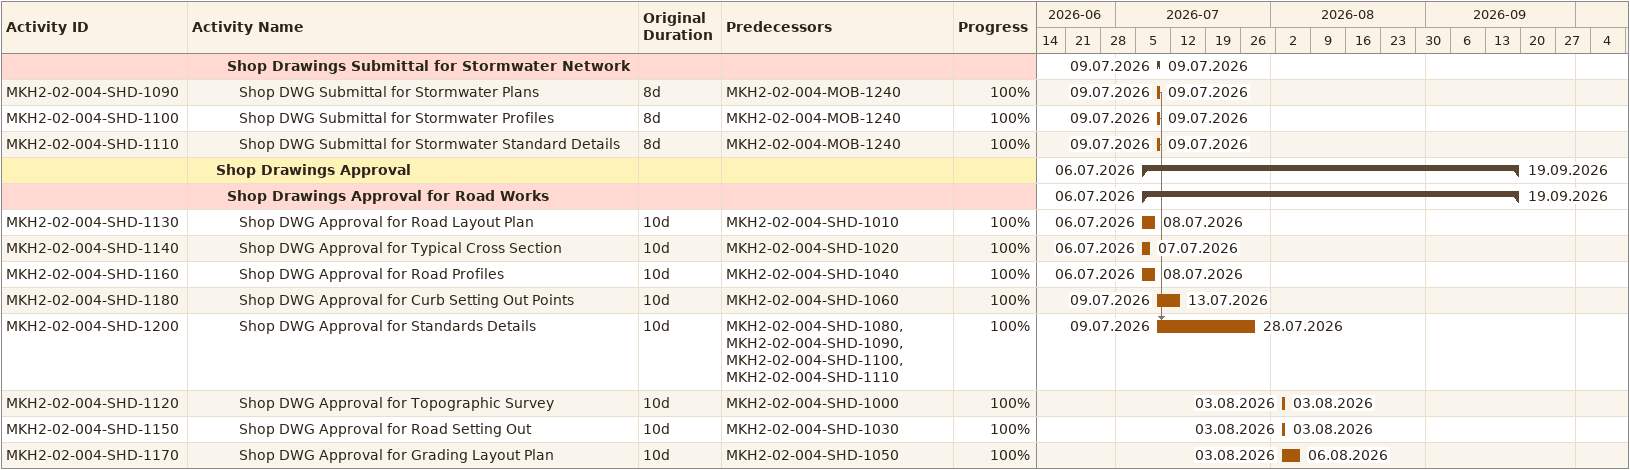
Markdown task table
| ID | Level | Task | Original duration | Start | Finish | Predecessors | % complete |
|---|---|---|---|---|---|---|---|
|  | 4 | **Shop Drawings Submittal for Stormwater Network** |  | 2026-07-09 | 2026-07-09 |  |  |
| MKH2-02-004-SHD-1090 | 5 | Shop DWG Submittal for Stormwater Plans | 8d | 2026-07-09 | 2026-07-09 | MKH2-02-004-MOB-1240 | 100 |
| MKH2-02-004-SHD-1100 | 5 | Shop DWG Submittal for Stormwater Profiles | 8d | 2026-07-09 | 2026-07-09 | MKH2-02-004-MOB-1240 | 100 |
| MKH2-02-004-SHD-1110 | 5 | Shop DWG Submittal for Stormwater Standard Details | 8d | 2026-07-09 | 2026-07-09 | MKH2-02-004-MOB-1240 | 100 |
|  | 3 | **Shop Drawings Approval** |  | 2026-07-06 | 2026-09-19 |  |  |
|  | 4 | **Shop Drawings Approval for Road Works** |  | 2026-07-06 | 2026-09-19 |  |  |
| MKH2-02-004-SHD-1130 | 5 | Shop DWG Approval for Road Layout Plan | 10d | 2026-07-06 | 2026-07-08 | MKH2-02-004-SHD-1010 | 100 |
| MKH2-02-004-SHD-1140 | 5 | Shop DWG Approval for Typical Cross Section | 10d | 2026-07-06 | 2026-07-07 | MKH2-02-004-SHD-1020 | 100 |
| MKH2-02-004-SHD-1160 | 5 | Shop DWG Approval for Road Profiles | 10d | 2026-07-06 | 2026-07-08 | MKH2-02-004-SHD-1040 | 100 |
| MKH2-02-004-SHD-1180 | 5 | Shop DWG Approval for Curb Setting Out Points | 10d | 2026-07-09 | 2026-07-13 | MKH2-02-004-SHD-1060 | 100 |
| MKH2-02-004-SHD-1200 | 5 | Shop DWG Approval for Standards Details | 10d | 2026-07-09 | 2026-07-28 | MKH2-02-004-SHD-1080, MKH2-02-004-SHD-1090, MKH2-02-004-SHD-1100, MKH2-02-004-SHD-1110 | 100 |
| MKH2-02-004-SHD-1120 | 5 | Shop DWG Approval for Topographic Survey | 10d | 2026-08-03 | 2026-08-03 | MKH2-02-004-SHD-1000 | 100 |
| MKH2-02-004-SHD-1150 | 5 | Shop DWG Approval for Road Setting Out | 10d | 2026-08-03 | 2026-08-03 | MKH2-02-004-SHD-1030 | 100 |
| MKH2-02-004-SHD-1170 | 5 | Shop DWG Approval for Grading Layout Plan | 10d | 2026-08-03 | 2026-08-06 | MKH2-02-004-SHD-1050 | 100 |
